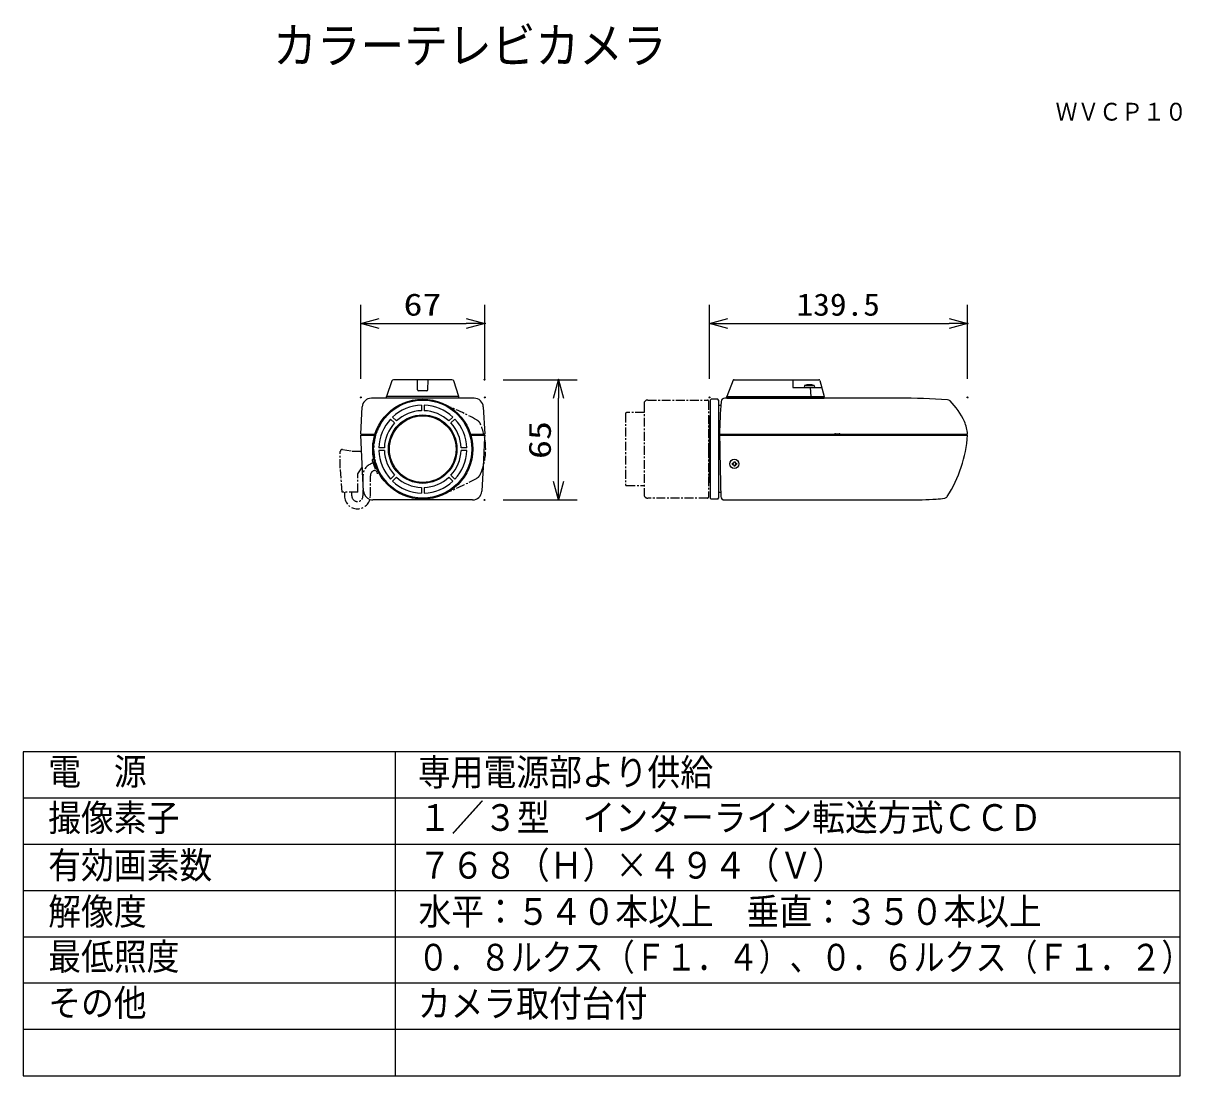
# Model space of a CAD drawing. Units: millimetres, scale not verified. Extents: x -63 to 63, y -57 to 57.
import ezdxf
from ezdxf.enums import TextEntityAlignment as Align

# ---------------------------------------------------------------- set-up
doc = ezdxf.new("R2010")
doc.units = ezdxf.units.MM
doc.header["$LTSCALE"] = 0.190236
doc.header["$PDMODE"] = 32
doc.header["$PDSIZE"] = 0.0951
doc.linetypes.add('CHAIN1', pattern=[8, 5, -1, 1, -1])
doc.linetypes.add('DOUBLE_CHAIN1', pattern=[8.8, 5, -1, 0.6, -0.6, 0.6, -1])
for name, color, linetype in [('0-0_TOUROKU', 1, 'Continuous'), ('0-1_MOJI1', 2, 'Continuous'), ('0-2_WAKU', 1, 'Continuous'), ('0-3_GAIKEI', 1, 'Continuous'), ('0-4_SUNPO', 3, 'Continuous'), ('0-5_DEFPOINTS', 7, 'Continuous')]:
    doc.layers.add(name, color=color, linetype=linetype)
doc.styles.add('ＭＳ ゴシック', font='')
doc.styles.get('ＭＳ ゴシック').set_extended_font_data('MS Gothic')

# ---------------------------------------------------------------- blocks, each defined once
blk = doc.blocks.new('_OPEN30')
at = {"layer": '0-5_DEFPOINTS'}
blk.add_line((0, 0), (-1, 0), dxfattribs=at)
blk.add_lwpolyline([(-1, 0.26795), (0, 0), (-1, -0.26795)], dxfattribs=at)

msp = doc.modelspace()

# ---------------------------------------------------------------- linework, layer by layer
at = {"layer": '0-2_WAKU', "color": 4}
for p, q in [((-62.5001, -21.5), (-62.5001, -56.5001)), ((62.5001, -21.5), (-62.5001, -21.5)), ((-22.2945, -56.5001), (-22.2945, -21.5)), ((62.5001, -56.5001), (62.5001, -21.5)), ((-62.5001, -56.5001), (62.5001, -56.5001))]:
    msp.add_line(p, q, dxfattribs=at)
at = {"layer": '0-2_WAKU'}
for p, q in [((62.5001, -26.5), (-62.5001, -26.5)), ((62.5001, -31.5001), (-62.5001, -31.5001)), ((62.5001, -36.5001), (-62.5001, -36.5001)), ((62.5001, -41.5001), (-62.5001, -41.5001)), ((62.5001, -46.5001), (-62.5001, -46.5001)), ((62.5001, -51.5001), (-62.5001, -51.5001))]:
    msp.add_line(p, q, dxfattribs=at)
at = {"layer": '0-3_GAIKEI', "color": 7}
for p, q in [((-22.6817, 18.5821), (-23.2361, 16.9188)), ((-16.1803, 18.7188), (-22.492, 18.7188)), ((-15.4361, 16.9188), (-15.9905, 18.5821)), ((14.2065, 18.6551), (13.5313, 16.9188)), ((14.2997, 18.7188), (17.8313, 18.7188)), ((17.8313, 18.7188), (23.4553, 18.7188)), ((23.5517, 18.6456), (24.0313, 16.9188)), ((-13.7895, 16.7188), (-24.8828, 16.7188)), ((-23.2361, 16.7188), (-23.2361, 16.9188)), ((-15.4361, 16.7188), (-15.4361, 16.9188)), ((12.5313, 16.6188), (11.8313, 16.6188)), ((12.6313, 16.5188), (12.5313, 16.6188)), ((12.6313, 16.5188), (12.6313, 15.9188)), ((32.1313, 16.7188), (13.2999, 16.7188)), ((13.5313, 16.7188), (13.5313, 16.9188)), ((13.5313, 16.7188), (24.0313, 16.7188)), ((24.0313, 16.7188), (24.0313, 16.9188)), ((-26.0361, 12.8188), (-25.8814, 15.7712)), ((-12.7908, 15.7712), (-12.6361, 12.8188)), ((12.6313, 15.9188), (12.6313, 5.9188)), ((-25.7911, 8.044), (-26.0361, 12.7188)), ((-25.8344, 12.7188), (-25.5161, 12.7188)), ((-12.727, 12.8188), (-12.6361, 12.8188)), ((-12.7036, 12.7188), (-12.6361, 12.7188)), ((-12.6361, 12.7188), (-12.6498, 12.4572)), ((-12.6498, 12.4572), (-12.8159, 9.2883)), ((-12.8159, 9.2883), (-12.9533, 6.6665)), ((-25.7189, 6.6665), (-25.7911, 8.044)), ((-13.9519, 5.7188), (-24.7203, 5.7188)), ((11.8313, 5.8188), (11.7313, 5.9188)), ((12.5313, 5.8188), (11.8313, 5.8188)), ((12.5313, 5.8188), (12.6313, 5.9188)), ((13.2625, 5.7188), (33.1313, 5.7188))]:
    msp.add_line(p, q, dxfattribs=at)
at = {"layer": '0-3_GAIKEI'}
for p, q in [((-19.8878, 17.6171), (-19.9071, 18.7188)), ((-18.7844, 17.6171), (-18.7652, 18.7188)), ((20.6313, 18.7188), (20.6313, 17.8588)), ((20.6313, 17.8588), (23.7702, 17.8588)), ((21.9006, 18.0788), (21.8813, 17.8588)), ((21.9006, 18.0788), (22.9621, 18.0789)), ((22.9621, 18.0789), (22.9813, 17.8588)), ((-15.4361, 16.9188), (-23.2361, 16.9188)), ((-18.8844, 17.5188), (-19.7878, 17.5188)), ((13.5313, 16.9188), (24.0313, 16.9188)), ((-19.4861, 15.9665), (-19.4861, 15.3661)), ((-19.1861, 15.9665), (-19.1861, 15.3661)), ((12.8687, 15.9188), (12.6313, 15.9188)), ((-22.3748, 14.0453), (-22.7993, 14.4699)), ((-22.1626, 14.2575), (-22.5871, 14.682)), ((-16.0851, 14.682), (-16.5096, 14.2575)), ((-15.873, 14.4699), (-16.2975, 14.0454)), ((11.7313, 14.8188), (11.6313, 14.7188)), ((11.6313, 7.7188), (11.6313, 14.7188)), ((-26.0361, 12.8188), (-24.4936, 12.8188)), ((-26.0361, 12.7188), (-24.5236, 12.7188)), ((-25.8344, 12.7188), (-25.8361, 12.8188)), ((-14.1786, 12.8188), (-12.727, 12.8188)), ((-14.1486, 12.7188), (-12.7036, 12.7188)), ((-12.8361, 12.8188), (-12.8378, 12.7188)), ((12.7313, 12.8188), (25.159, 12.8188)), ((12.7313, 12.7188), (39.5314, 12.7188)), ((12.9331, 12.7188), (12.9313, 12.8188)), ((25.1507, 12.7806), (25.1496, 12.7188)), ((25.2506, 12.8788), (25.652, 12.8788)), ((25.7437, 12.8188), (39.5314, 12.8188)), ((25.7531, 12.7188), (25.752, 12.7806)), ((39.3296, 12.7188), (39.3314, 12.8188)), ((-23.4834, 11.3688), (-24.0838, 11.3688)), ((-14.5885, 11.3688), (-15.1888, 11.3688)), ((-23.4834, 11.0688), (-24.0838, 11.0688)), ((-14.5885, 11.0688), (-15.1888, 11.0688)), ((14.1113, 9.6888), (14.1113, 9.5488)), ((14.1113, 9.6888), (14.1913, 9.6888)), ((14.1113, 9.5488), (14.1913, 9.5488)), ((14.2613, 9.8388), (14.4013, 9.8388)), ((14.2613, 9.8388), (14.2613, 9.7588)), ((14.2613, 9.4788), (14.2613, 9.3988)), ((14.2613, 9.3988), (14.4013, 9.3988)), ((14.4013, 9.8388), (14.4013, 9.7588)), ((14.4013, 9.4788), (14.4013, 9.3988)), ((14.4713, 9.6888), (14.5513, 9.6888)), ((14.4713, 9.5488), (14.5513, 9.5488)), ((14.5513, 9.6888), (14.5513, 9.5488)), ((-22.3748, 8.3923), (-22.7993, 7.9678)), ((-22.1626, 8.1802), (-22.5871, 7.7557)), ((-16.0851, 7.7557), (-16.5096, 8.1802)), ((-15.873, 7.9678), (-16.2975, 8.3923)), ((11.7313, 7.6188), (11.6313, 7.7188)), ((-19.4861, 7.0715), (-19.4861, 6.4712)), ((-19.1861, 7.0715), (-19.1861, 6.4712)), ((12.8535, 6.5188), (12.6313, 6.5188))]:
    msp.add_line(p, q, dxfattribs=at)
at = {"layer": '0-3_GAIKEI', "linetype": 'CHAIN1'}
for p, q in [((4.9713, 16.5188), (11.4313, 16.5188)), ((2.5713, 15.057), (2.5713, 7.3806)), ((2.6266, 15.1465), (2.6713, 15.1688)), ((4.5713, 15.1688), (2.6713, 15.1688)), ((4.5713, 16.1188), (4.5713, 6.3188)), ((-28.2411, 9.1665), (-28.2411, 10.9657)), ((-28.0107, 11.1634), (-26.9411, 10.9988)), ((-26.9411, 10.9988), (-25.946, 10.9988)), ((-24.5357, 10.1919), (-24.7238, 10.124)), ((-26.3411, 8.5588), (-25.8562, 9.2862)), ((-24.682, 9.7138), (-24.8666, 9.6471)), ((-24.7839, 9.996), (-24.3084, 8.6792)), ((-24.5949, 8.8947), (-24.4103, 8.9613)), ((-26.3411, 6.5588), (-26.3411, 8.5588)), ((-25.7911, 8.3304), (-25.7911, 6.1588)), ((-24.9911, 6.1588), (-24.9911, 8.3304)), ((-27.7911, 6.5588), (-27.7911, 6.1588)), ((-26.9911, 6.1588), (-26.9911, 6.5588)), ((2.6266, 7.2912), (2.6713, 7.2688)), ((2.6713, 7.2688), (4.5713, 7.2688)), ((11.4313, 5.9188), (4.9713, 5.9188))]:
    msp.add_line(p, q, dxfattribs=at)
at = {"layer": '0-3_GAIKEI', "linetype": 'DOUBLE_CHAIN1'}
msp.add_line((-24.1804, 8.6191), (-23.9923, 8.687), dxfattribs=at)
at = {"layer": '0-3_GAIKEI'}
msp.add_lwpolyline([(22.5076, 17.8588), (22.5909, 16.9188), (22.5909, 16.7188)], dxfattribs=at)
at = {"layer": '0-3_GAIKEI', "linetype": 'CHAIN1'}
for points in [[(11.5313, 16.4188), (11.5313, 11.2188), (11.5313, 6.0188)], [(-26.3411, 6.5588), (-28.0411, 6.5588), (-28.2405, 9.1512)]]:
    msp.add_lwpolyline(points, dxfattribs=at)
at = {"layer": '0-3_GAIKEI', "color": 7}
msp.add_lwpolyline([(11.8313, 16.6188), (11.7313, 16.5188), (11.7313, 5.9188)], dxfattribs=at)
at = {"layer": '0-3_GAIKEI', "linetype": 'DOUBLE_CHAIN1'}
msp.add_lwpolyline([(11.5313, 14.2188), (11.6313, 14.1188), (11.6313, 8.3188), (11.5313, 8.2188)], dxfattribs=at)
at = {"layer": '0-3_GAIKEI'}
for centre, radius in [((-19.3361, 11.2188), 5.4), ((-19.3361, 11.2188), 5.3), ((-19.3361, 11.2188), 3.7), ((-19.3361, 11.2188), 3.6), ((14.3313, 9.6188), 0.5)]:
    msp.add_circle(centre, radius, dxfattribs=at)
at = {"layer": '0-3_GAIKEI', "color": 7}
for centre, radius, start, end in [((-22.492, 18.5188), 0.2, 90, 161.56505), ((-16.1803, 18.5188), 0.2, 18.43495, 90), ((14.2997, 18.6188), 0.1, 90, 158.74949), ((23.4553, 18.6188), 0.1, 15.52411, 90), ((-24.8828, 15.7188), 1, 90, 177), ((-13.7895, 15.7188), 1, 3, 90), ((70.5299, 11.8099), 57.8074, 175.49522, 178.99998), ((13.2999, 16.3188), 0.4, 90, 175.49522), ((32.1313, -63.3213), 80.0401, 86.2443, 90), ((37.348, 16.1478), 0.4, 45.08268, 86.2443), ((32.2641, 11.0493), 7.6, 24.45844, 45.08268), ((35.5411, 12.5398), 4, 4, 24.45844), ((1388.4975, 36.7328), 1375.9758, 180.99999, 181.27524), ((25.5654, 13.6954), 14, 327.15184, 356), ((-24.7203, 6.7188), 1, 183, 251.03434), ((-13.9519, 6.7188), 1, 270, 357), ((-24.7203, 6.7188), 1, 251.03434, 270), ((13.2625, 6.1188), 0.4, 181.27524, 270), ((33.1313, 50.7789), 45.0601, 270, 273.81746), ((35.4656, 15.7966), 10, 273.81746, 279.14276), ((36.991, 6.3186), 0.4, 279.14276, 327.15184)]:
    msp.add_arc(centre, radius, start, end, dxfattribs=at)
at = {"layer": '0-3_GAIKEI'}
for centre, radius, start, end in [((-19.7878, 17.6188), 0.1, 181, 270), ((-18.8844, 17.6188), 0.1, 270, 359), ((22.4313, 16.7204), 1.4585, 68.66036, 111.33992), ((-19.3361, 11.2188), 4.75, 91.80964, 133.19036), ((-19.3361, 11.2188), 4.15, 92.07138, 132.92862), ((-19.3361, 11.2188), 4.75, 46.80965, 88.19036), ((-19.3361, 11.2188), 4.15, 47.07138, 87.92862), ((-19.3361, 11.2188), 4.75, 136.80965, 178.19036), ((-19.3361, 11.2188), 4.15, 137.07138, 177.92861), ((-19.3361, 11.2188), 4.15, 2.07139, 42.92862), ((-19.3361, 11.2188), 4.75, 1.80964, 43.19036), ((25.2506, 12.7788), 0.1, 90, 179), ((25.652, 12.7788), 0.1, 1, 90), ((-19.3361, 11.2188), 4.75, 181.80964, 223.19035), ((-19.3361, 11.2188), 4.15, 182.07139, 222.92862), ((-19.3361, 11.2188), 4.15, 317.07138, 357.92861), ((-19.3361, 11.2188), 4.75, 316.80964, 358.19036), ((14.1913, 9.7588), 0.07, 270, 0), ((14.1913, 9.4788), 0.07, 0, 90), ((14.4713, 9.7588), 0.07, 180, 270), ((14.4713, 9.4788), 0.07, 90, 180), ((-19.3361, 11.2188), 4.75, 226.80964, 268.19036), ((-19.3361, 11.2188), 4.15, 227.07138, 267.92862), ((-19.3361, 11.2188), 4.15, 272.07138, 312.92862), ((-19.3361, 11.2188), 4.75, 271.80964, 313.19035)]:
    msp.add_arc(centre, radius, start, end, dxfattribs=at)
at = {"layer": '0-3_GAIKEI', "linetype": 'CHAIN1'}
for centre, radius, start, end in [((-19.3361, 11.2188), 5.3, 64.97222, 180), ((4.9713, 16.1188), 0.4, 90, 180), ((11.4313, 16.4188), 0.1, 0, 90), ((-25.7018, -7.4502), 25, 60.83736, 69.86007), ((2.6713, 15.057), 0.1, 116.56505, 180), ((-14.0068, 13.5076), 1, 23.2417, 60.83736), ((-19.3361, 11.2188), 6.8, 0, 23.2417), ((-28.0411, 10.9657), 0.2, 81.25384, 180), ((-24.6898, 10.0299), 0.1, 109.85389, 199.85389), ((-19.3361, 11.2188), 5.3, 180, 295.02778), ((-19.3361, 11.2188), 6.8, 336.7583, 0), ((-28.0411, 9.1665), 0.2, 180, 184.39871), ((-24.3911, 8.3304), 1.4, 109.85389, 180), ((-24.3911, 8.3304), 0.6, 109.85389, 180), ((-24.2144, 8.7131), 0.1, 199.85389, 289.85389), ((-25.7018, 29.8879), 25, 290.13993, 299.16264), ((-14.0068, 8.9301), 1, 299.16264, 336.7583), ((2.6713, 7.3806), 0.1, 180, 243.43495), ((4.9713, 6.3188), 0.4, 180, 270), ((-26.3911, 6.1588), 1.4, 180, 0), ((-26.3911, 6.1588), 0.6, 180, 0), ((11.4313, 6.0188), 0.1, 270, 0)]:
    msp.add_arc(centre, radius, start, end, dxfattribs=at)
at = {"layer": '0-4_SUNPO'}
for p, q in [((-26.0361, 18.8019), (-26.0361, 26.8019)), ((-12.6361, 18.8019), (-12.6361, 26.8019)), ((11.6313, 18.8019), (11.6313, 26.8019)), ((39.5314, 18.8019), (39.5314, 26.8019)), ((-24.0361, 24.8019), (-14.6361, 24.8019)), ((13.6313, 24.8019), (37.5314, 24.8019)), ((-10.6609, 18.7188), (-2.6609, 18.7188)), ((-4.6609, 7.7188), (-4.6609, 16.7188)), ((-10.6609, 5.7188), (-2.6609, 5.7188))]:
    msp.add_line(p, q, dxfattribs=at)
at = {"layer": '0-5_DEFPOINTS'}
for p in [(-12.6361, 24.8019), (39.5314, 24.8019), (-12.6609, 18.7188), (-4.6609, 18.7188), (-26.0361, 16.8019), (-12.6361, 16.8019), (11.6313, 16.8019), (39.5314, 16.8019), (-12.6609, 5.7188)]:
    msp.add_point(p, dxfattribs=at)

# ---------------------------------------------------------------- block references
at = {"layer": '0-4_SUNPO', "xscale": 2, "yscale": 2}
for p, rotation in [((-26.0361, 24.8019), 180), ((11.6313, 24.8019), 180), ((-4.6609, 18.7188), 90), ((-4.6609, 5.7188), 270)]:
    msp.add_blockref('_OPEN30', p, dxfattribs=dict(at, rotation=rotation))
for p in [(-12.6361, 24.8019), (39.5314, 24.8019)]:
    msp.add_blockref('_OPEN30', p, dxfattribs=at)

# ---------------------------------------------------------------- texts
at = {"layer": '0-0_TOUROKU', "style": 'ＭＳ ゴシック', "width": 0.9}
msp.add_text('ＷＶＣＰ１０', height=1.925, dxfattribs=at).set_placement((49.0334, 46.13), align=Align.BOTTOM_LEFT)
at = {"layer": '0-1_MOJI1', "style": 'ＭＳ ゴシック'}
for s, height, width, p in [('カラーテレビカメラ', 3.848, 0.9, (-35.5001, 51.7599)), ('電\u3000源', 2.887, 0.9, (-59.7945, -25.93)), ('専用電源部より供給', 2.887, 0.9, (-19.8638, -25.9989)), ('撮像素子', 2.887, 0.9, (-59.7945, -30.9266)), ('１／３型\u3000インターライン転送方式ＣＣＤ', 2.887, 0.9, (-19.7945, -30.8993)), ('有効画素数', 2.887, 0.9, (-59.7945, -36.0552)), ('７６８（Ｈ）×４９４（Ｖ）', 2.887, 0.9, (-19.7945, -36.0552)), ('解像度', 2.887, 0.9, (-59.7945, -41.0552)), ('水平：５４０本以上\u3000垂直：３５０本以上', 2.887, 0.9, (-19.7945, -41.0552)), ('最低照度', 2.887, 0.9, (-59.7945, -45.9232)), ('０．８ルクス（Ｆ１．４）、０．６ルクス（Ｆ１．２）', 2.887, 0.85, (-19.8638, -45.9921)), ('その他', 2.887, 0.9, (-59.7945, -50.9232)), ('カメラ取付台付', 2.887, 0.9, (-19.8638, -50.9921))]:
    msp.add_text(s, height=height, dxfattribs=dict(at, width=width)).set_placement(p, align=Align.BOTTOM_LEFT)
at = {"layer": '0-4_SUNPO', "style": 'ＭＳ ゴシック'}
for s, width, p in [('67', 1.25, (-21.403, 24.9115)), ('139.5', 1.1, (21.0538, 24.9115))]:
    msp.add_text(s, height=2.406, dxfattribs=dict(at, width=width)).set_placement(p, align=Align.BOTTOM_LEFT)
at = {"layer": '0-4_SUNPO', "style": 'ＭＳ ゴシック', "width": 1.25}
msp.add_text('65', height=2.406, rotation=90, dxfattribs=at).set_placement((-4.7705, 10.1519), align=Align.BOTTOM_LEFT)

doc.saveas('drawing.dxf')
